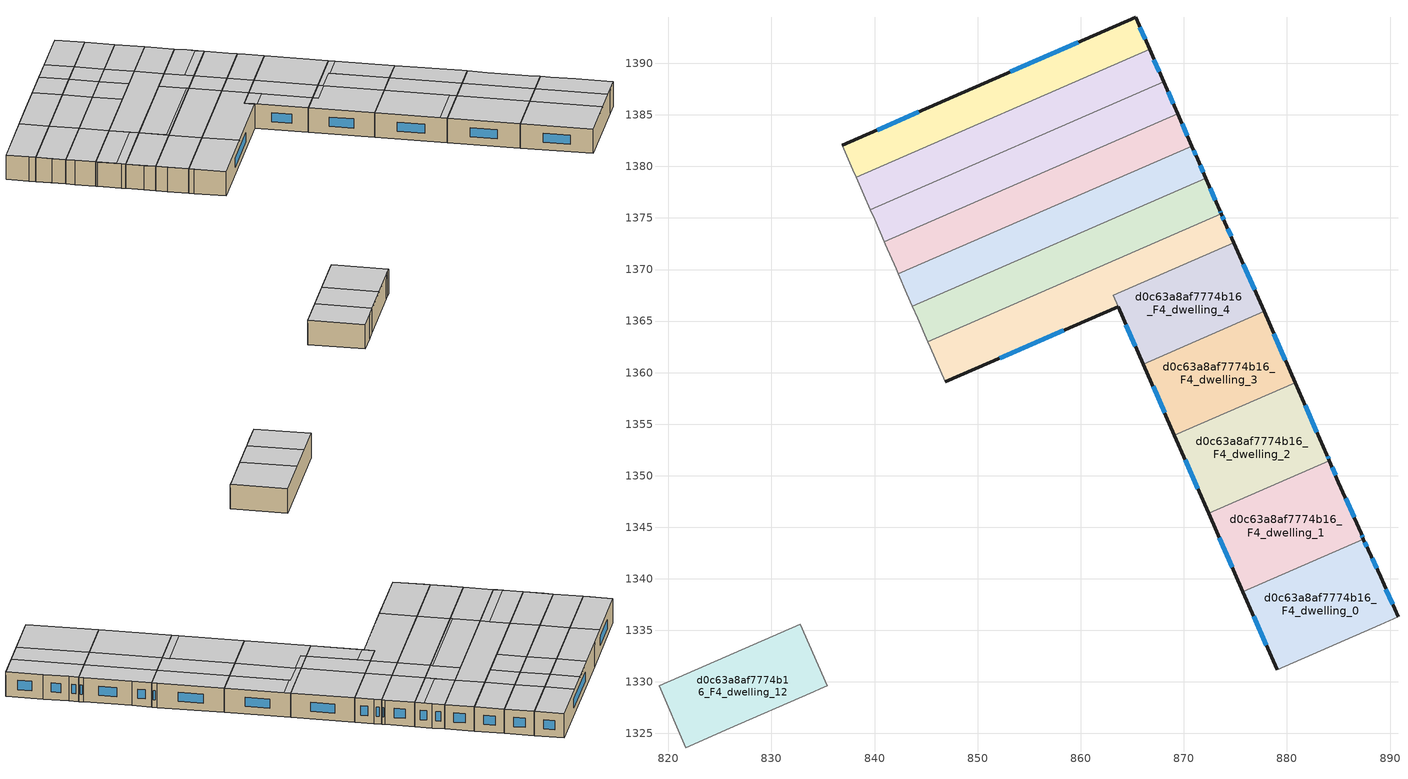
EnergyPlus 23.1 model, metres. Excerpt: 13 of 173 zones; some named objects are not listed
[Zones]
d0c63a8af7774b16_F4_dwelling_0
 floor to d0c63a8af7774b16_F3_dwelling_0 (EU_floor_Construction): 887.88,1342.8 889.07,1340.18 890.77,1336.31 889.05,1335.55 879.06,1331.17 875.73,1338.76 887.42,1343.86 z12
 wall outside (EU_wall_Construction): 875.73,1338.76 879.06,1331.17 / 890.77,1336.31 889.07,1340.18 887.88,1342.8 887.42,1343.86 z12:15
 wall adiabatic (EU_wall_Construction): 879.06,1331.17 889.05,1335.55 890.77,1336.31 z12:15
 wall to d0c63a8af7774b16_F4_dwelling_1 (EU_wall_Construction): 887.42,1343.86 875.73,1338.76 z12:15
 window (EU_Window_Construction): 876.77,1336.38 878.01,1333.55 / 887.73,1343.13 887.56,1343.53 / 888.7,1341 888.25,1341.98 / 890.24,1337.53 889.61,1338.97 z12.94:14.06
 ceiling to d0c63a8af7774b16_F5_dwelling_19 (EU_floor_Construction): 884.61,1333.6 881.3,1341.19 875.73,1338.76 879.06,1331.17 z15
 ceiling to d0c63a8af7774b16_F5_dwelling_23 (EU_floor_Construction): 890.77,1336.31 889.07,1340.18 887.88,1342.8 887.42,1343.86 884.36,1342.52 887.66,1334.94 889.05,1335.55 z15
 ceiling to d0c63a8af7774b16_F5_dwelling_21 (EU_floor_Construction): 887.66,1334.94 884.36,1342.52 881.3,1341.19 884.61,1333.6 z15
d0c63a8af7774b16_F4_dwelling_1
 floor to d0c63a8af7774b16_F3_dwelling_1 (EU_floor_Construction): 885,1349.37 887.19,1344.4 887.42,1343.86 875.73,1338.76 872.4,1346.36 884.12,1351.46 z12
 wall outside (EU_wall_Construction): 872.4,1346.36 875.73,1338.76 / 887.42,1343.86 887.19,1344.4 885,1349.37 884.12,1351.46 z12:15
 wall to d0c63a8af7774b16_F4_dwelling_2 (EU_wall_Construction): 884.12,1351.46 872.4,1346.36 z12:15
 window (EU_Window_Construction): 873.45,1343.98 874.69,1341.14 / 884.72,1350.03 884.39,1350.81 / 886.5,1345.96 885.69,1347.82 / 887.35,1344.03 887.27,1344.23 z12.94:14.06
 ceiling to d0c63a8af7774b16_F5_dwelling_23 (EU_floor_Construction): 887.42,1343.86 887.19,1344.4 885,1349.37 884.12,1351.46 881.04,1350.12 884.36,1342.52 z15
 ceiling to d0c63a8af7774b16_F5_dwelling_19 (EU_floor_Construction): 881.3,1341.19 877.99,1348.79 872.4,1346.36 875.73,1338.76 z15
 ceiling to d0c63a8af7774b16_F5_dwelling_21 (EU_floor_Construction): 884.36,1342.52 881.04,1350.12 877.99,1348.79 881.3,1341.19 z15
d0c63a8af7774b16_F4_dwelling_10
 floor to d0c63a8af7774b16_F3_dwelling_10 (EU_floor_Construction): 866.68,1391.35 868.04,1388.22 839.59,1375.82 838.22,1378.94 z12
 wall outside (EU_wall_Construction): 868.04,1388.22 866.68,1391.35 z12:15
 wall to d0c63a8af7774b16_F4_dwelling_11 (EU_wall_Construction): 866.68,1391.35 838.22,1378.94 z12:15
 wall to d0c63a8af7774b16_F4_dwelling_9 (EU_wall_Construction): 839.59,1375.82 868.04,1388.22 z12:15
 wall to d0c63a8af7774b16_F4_dwelling_23 (EU_wall_Construction): 838.22,1378.94 838.95,1377.27 z12:15
 wall to d0c63a8af7774b16_F4_dwelling_22 (EU_wall_Construction): 838.95,1377.27 839.59,1375.82 z12:15
 window (EU_Window_Construction): 867.61,1389.2 867.1,1390.37 z12.94:14.06
 ceiling to d0c63a8af7774b16_F5_dwelling_12 (EU_floor_Construction): 847.33,1379.19 845.96,1382.32 838.22,1378.94 839.59,1375.82 z15
 ceiling adiabatic (EU_roof_Construction): 855.06,1382.56 853.7,1385.69 845.96,1382.32 847.33,1379.19 z15; 861.96,1385.57 860.59,1388.69 857.54,1387.36 858.9,1384.24 z15
 ceiling to d0c63a8af7774b16_F5_dwelling_15 (EU_floor_Construction): 858.9,1384.24 857.54,1387.36 853.7,1385.69 855.06,1382.56 z15
 ceiling to d0c63a8af7774b16_F5_dwelling_20 (EU_floor_Construction): 868.04,1388.22 866.68,1391.35 860.59,1388.69 861.96,1385.57 z15
d0c63a8af7774b16_F4_dwelling_11
 floor to d0c63a8af7774b16_F3_dwelling_11 (EU_floor_Construction): 865.31,1394.47 866.68,1391.35 838.22,1378.94 836.87,1382.05 847.65,1386.78 z12
 wall outside (EU_wall_Construction): 866.68,1391.35 865.31,1394.47 847.65,1386.78 836.87,1382.05 z12:15
 wall to d0c63a8af7774b16_F4_dwelling_24 (EU_wall_Construction): 836.87,1382.05 837.91,1379.67 z12:15
 wall to d0c63a8af7774b16_F4_dwelling_23 (EU_wall_Construction): 837.91,1379.67 838.22,1378.94 z12:15
 window (EU_Window_Construction): 844.27,1385.29 840.25,1383.53 / 859.78,1392.06 853.19,1389.19 / 866.25,1392.32 865.74,1393.49 z12.94:14.06
 ceiling to d0c63a8af7774b16_F5_dwelling_14 (EU_floor_Construction): 853.7,1385.69 852.33,1388.81 847.65,1386.78 844.6,1385.44 845.96,1382.32 z15
 ceiling to d0c63a8af7774b16_F5_dwelling_20 (EU_floor_Construction): 866.68,1391.35 865.31,1394.47 859.23,1391.82 860.59,1388.69 z15
 ceiling to d0c63a8af7774b16_F5_dwelling_12 (EU_floor_Construction): 845.96,1382.32 844.6,1385.44 836.87,1382.05 838.22,1378.94 z15
 ceiling to d0c63a8af7774b16_F5_dwelling_15 (EU_floor_Construction): 857.54,1387.36 856.18,1390.49 852.33,1388.81 853.7,1385.69 z15
 ceiling to d0c63a8af7774b16_F5_dwelling_18 (EU_floor_Construction): 860.59,1388.69 859.23,1391.82 856.18,1390.49 857.54,1387.36 z15
d0c63a8af7774b16_F4_dwelling_12
 floor to d0c63a8af7774b16_F3_dwelling_12 (EU_floor_Construction): 832.79,1335.59 835.4,1329.61 834.72,1329.32 834.09,1329.04 825.64,1325.34 824.22,1324.71 821.71,1323.62 819.09,1329.62 z12
 wall adiabatic (EU_wall_Construction): 819.09,1329.62 821.71,1323.62 824.22,1324.71 825.64,1325.34 834.09,1329.04 834.72,1329.32 835.4,1329.61 832.79,1335.59 z12:15
 wall to d0c63a8af7774b16_F4_dwelling_13 (EU_wall_Construction): 832.79,1335.59 819.09,1329.62 z12:15
 ceiling to d0c63a8af7774b16_F5_dwelling_1 (EU_floor_Construction): 825.64,1325.34 825.78,1325.4 823.17,1331.39 819.09,1329.62 821.71,1323.62 824.22,1324.71 z15
 ceiling to d0c63a8af7774b16_F5_dwelling_7 (EU_floor_Construction): 834.72,1329.32 835.4,1329.61 832.79,1335.59 827.25,1333.17 829.86,1327.19 834.05,1329.02 z15
 ceiling to d0c63a8af7774b16_F5_dwelling_4 (EU_floor_Construction): 829.86,1327.19 827.25,1333.17 823.17,1331.39 825.78,1325.4 z15
d0c63a8af7774b16_F4_dwelling_2
 floor to d0c63a8af7774b16_F3_dwelling_2 (EU_floor_Construction): 880.8,1359.04 883.87,1352.05 884.12,1351.46 872.4,1346.36 869.08,1353.93 z12
 wall outside (EU_wall_Construction): 869.08,1353.93 872.4,1346.36 / 884.12,1351.46 883.87,1352.05 880.8,1359.04 z12:15
 wall to d0c63a8af7774b16_F4_dwelling_3 (EU_wall_Construction): 880.8,1359.04 869.08,1353.93 z12:15
 window (EU_Window_Construction): 870.12,1351.56 871.36,1348.73 / 882.91,1354.24 881.76,1356.85 / 884.04,1351.65 883.95,1351.87 z12.94:14.06
 ceiling to d0c63a8af7774b16_F5_dwelling_19 (EU_floor_Construction): 877.99,1348.79 877.66,1349.54 872.07,1347.11 872.4,1346.36 z15
 ceiling to d0c63a8af7774b16_F5_dwelling_23 (EU_floor_Construction): 884.12,1351.46 883.87,1352.05 880.8,1359.04 877.74,1357.71 881.04,1350.12 z15
 ceiling to d0c63a8af7774b16_F5_dwelling_21 (EU_floor_Construction): 881.04,1350.12 877.74,1357.71 874.68,1356.37 877.99,1348.79 z15
 ceiling adiabatic (EU_roof_Construction): 877.99,1348.79 874.68,1356.37 869.08,1353.93 872.4,1346.36 872.07,1347.11 877.66,1349.54 z15
d0c63a8af7774b16_F4_dwelling_3
 floor to d0c63a8af7774b16_F3_dwelling_3 (EU_floor_Construction): 877.78,1365.93 880.8,1359.04 869.08,1353.93 866.06,1360.82 z12
 wall outside (EU_wall_Construction): 866.06,1360.82 869.08,1353.93 / 880.8,1359.04 877.78,1365.93 z12:15
 wall to d0c63a8af7774b16_F4_dwelling_4 (EU_wall_Construction): 877.78,1365.93 866.06,1360.82 z12:15
 window (EU_Window_Construction): 867.01,1358.66 868.14,1356.09 / 879.85,1361.2 878.73,1363.77 z12.94:14.06
 ceiling to d0c63a8af7774b16_F5_dwelling_21 (EU_floor_Construction): 877.74,1357.71 874.97,1364.04 871.92,1362.71 874.68,1356.37 z15
 ceiling to d0c63a8af7774b16_F5_dwelling_23 (EU_floor_Construction): 880.8,1359.04 878.1,1365.21 875.05,1363.88 877.74,1357.71 z15
 ceiling to d0c63a8af7774b16_F5_dwelling_18 (EU_floor_Construction): 874.97,1364.04 871.92,1362.71 871.68,1363.27 868.62,1361.94 868.87,1361.38 z15
 ceiling to d0c63a8af7774b16_F5_dwelling_22 (EU_floor_Construction): 878.1,1365.21 877.78,1365.93 871.68,1363.27 871.92,1362.71 874.97,1364.04 875.05,1363.88 z15
 ceiling to d0c63a8af7774b16_F5_dwelling_17 (EU_floor_Construction): 874.68,1356.37 871.92,1362.71 868.87,1361.38 868.62,1361.94 866.06,1360.82 869.08,1353.93 z15
d0c63a8af7774b16_F4_dwelling_4
 floor to d0c63a8af7774b16_F3_dwelling_4 (EU_floor_Construction): 874.85,1372.61 877.78,1365.93 866.06,1360.82 863.14,1367.5 z12
 wall outside (EU_wall_Construction): 877.78,1365.93 874.85,1372.61 / 863.63,1366.39 866.06,1360.82 z12:15
 wall to d0c63a8af7774b16_F4_dwelling_5 (EU_wall_Construction): 874.85,1372.61 863.14,1367.5 863.63,1366.39 z12:15
 window (EU_Window_Construction): 876.86,1368.03 875.77,1370.52 / 864.39,1364.64 865.3,1362.57 z12.94:14.06
 ceiling to d0c63a8af7774b16_F5_dwelling_18 (EU_floor_Construction): 871.68,1363.27 868.76,1369.95 865.71,1368.62 868.62,1361.94 z15
 ceiling to d0c63a8af7774b16_F5_dwelling_22 (EU_floor_Construction): 877.78,1365.93 874.85,1372.61 868.76,1369.95 871.68,1363.27 z15
 ceiling to d0c63a8af7774b16_F5_dwelling_17 (EU_floor_Construction): 868.62,1361.94 866.29,1367.28 863.73,1366.16 866.06,1360.82 z15
 ceiling to d0c63a8af7774b16_F5_dwelling_16 (EU_floor_Construction): 866.29,1367.28 865.71,1368.62 863.14,1367.5 863.73,1366.16 z15
d0c63a8af7774b16_F4_dwelling_5
 floor to d0c63a8af7774b16_F3_dwelling_5 (EU_floor_Construction): 873.98,1374.59 874.85,1372.61 863.14,1367.5 863.62,1366.38 846.88,1359.09 845.17,1363 873.63,1375.41 z12
 wall outside (EU_wall_Construction): 874.85,1372.61 873.98,1374.59 873.63,1375.41 / 846.88,1359.09 863.62,1366.38 z12:15
 wall to d0c63a8af7774b16_F4_dwelling_6 (EU_wall_Construction): 873.63,1375.41 845.17,1363 z12:15
 wall to d0c63a8af7774b16_F4_dwelling_16 (EU_wall_Construction): 845.42,1362.44 846.88,1359.09 z12:15
 wall to d0c63a8af7774b16_F4_dwelling_17 (EU_wall_Construction): 845.17,1363 845.42,1362.44 z12:15
 window (EU_Window_Construction): 873.87,1374.85 873.74,1375.15 / 874.58,1373.23 874.26,1373.97 / 852.13,1361.38 858.38,1364.1 z12.94:14.06
 ceiling to d0c63a8af7774b16_F5_dwelling_13 (EU_floor_Construction): 854.62,1362.46 852.91,1366.38 845.17,1363 846.88,1359.09 z15
 ceiling to d0c63a8af7774b16_F5_dwelling_16 (EU_floor_Construction): 863.62,1366.38 863.14,1367.5 865.71,1368.62 864.49,1371.43 852.91,1366.38 854.62,1362.46 z15
 ceiling to d0c63a8af7774b16_F5_dwelling_22 (EU_floor_Construction): 874.85,1372.61 873.98,1374.59 873.63,1375.41 867.54,1372.76 868.76,1369.95 z15
 ceiling to d0c63a8af7774b16_F5_dwelling_18 (EU_floor_Construction): 868.76,1369.95 867.54,1372.76 864.49,1371.43 865.71,1368.62 z15
d0c63a8af7774b16_F4_dwelling_6
 floor to d0c63a8af7774b16_F3_dwelling_6 (EU_floor_Construction): 872.13,1378.86 873.49,1375.73 873.63,1375.41 845.17,1363 843.67,1366.45 z12
 wall outside (EU_wall_Construction): 873.63,1375.41 873.49,1375.73 872.13,1378.86 z12:15
 wall to d0c63a8af7774b16_F4_dwelling_7 (EU_wall_Construction): 872.13,1378.86 843.67,1366.45 z12:15
 wall to d0c63a8af7774b16_F4_dwelling_17 (EU_wall_Construction): 844.19,1365.25 845.17,1363 z12:15
 wall to d0c63a8af7774b16_F4_dwelling_18 (EU_wall_Construction): 843.67,1366.45 844.19,1365.25 z12:15
 window (EU_Window_Construction): 873.06,1376.71 872.56,1377.88 / 873.58,1375.51 873.53,1375.63 z12.94:14.06
 ceiling to d0c63a8af7774b16_F5_dwelling_16 (EU_floor_Construction): 864.49,1371.43 862.99,1374.87 851.41,1369.82 852.91,1366.38 z15
 ceiling to d0c63a8af7774b16_F5_dwelling_13 (EU_floor_Construction): 852.91,1366.38 851.41,1369.82 843.67,1366.45 845.17,1363 z15
 ceiling to d0c63a8af7774b16_F5_dwelling_22 (EU_floor_Construction): 873.63,1375.41 873.55,1375.58 873.49,1375.73 872.13,1378.86 866.04,1376.2 867.54,1372.76 z15
 ceiling to d0c63a8af7774b16_F5_dwelling_18 (EU_floor_Construction): 867.54,1372.76 866.04,1376.2 862.99,1374.87 864.49,1371.43 z15
d0c63a8af7774b16_F4_dwelling_7
 floor to d0c63a8af7774b16_F3_dwelling_7 (EU_floor_Construction): 870.77,1381.98 871.34,1380.68 872.13,1378.86 843.67,1366.45 842.31,1369.57 z12
 wall outside (EU_wall_Construction): 872.13,1378.86 871.34,1380.68 870.77,1381.98 z12:15
 wall to d0c63a8af7774b16_F4_dwelling_8 (EU_wall_Construction): 870.77,1381.98 842.31,1369.57 z12:15
 wall to d0c63a8af7774b16_F4_dwelling_18 (EU_wall_Construction): 843.14,1367.66 843.67,1366.45 z12:15
 wall to d0c63a8af7774b16_F4_dwelling_19 (EU_wall_Construction): 842.31,1369.57 843.14,1367.66 z12:15
 window (EU_Window_Construction): 871.16,1381.09 870.95,1381.57 / 871.88,1379.43 871.59,1380.11 z12.94:14.06
 ceiling to d0c63a8af7774b16_F5_dwelling_15 (EU_floor_Construction): 862.87,1375.13 861.63,1377.99 850.05,1372.95 851.29,1370.09 z15
 ceiling to d0c63a8af7774b16_F5_dwelling_18 (EU_floor_Construction): 866.04,1376.2 864.68,1379.32 861.63,1377.99 862.87,1375.13 862.99,1374.87 z15
 ceiling to d0c63a8af7774b16_F5_dwelling_16 (EU_floor_Construction): 862.99,1374.87 862.87,1375.13 851.29,1370.09 851.41,1369.82 z15
 ceiling to d0c63a8af7774b16_F5_dwelling_20 (EU_floor_Construction): 871.69,1379.87 871.34,1380.68 870.77,1381.98 864.68,1379.32 865.6,1377.22 z15
 ceiling to d0c63a8af7774b16_F5_dwelling_13 (EU_floor_Construction): 851.41,1369.82 850.05,1372.95 842.31,1369.57 843.67,1366.45 z15
 ceiling to d0c63a8af7774b16_F5_dwelling_22 (EU_floor_Construction): 872.13,1378.86 871.69,1379.87 865.6,1377.22 866.04,1376.2 z15
d0c63a8af7774b16_F4_dwelling_8
 floor to d0c63a8af7774b16_F3_dwelling_8 (EU_floor_Construction): 869.41,1385.1 870.77,1381.98 842.31,1369.57 840.95,1372.69 z12
 wall outside (EU_wall_Construction): 870.77,1381.98 869.41,1385.1 z12:15
 wall to d0c63a8af7774b16_F4_dwelling_9 (EU_wall_Construction): 869.41,1385.1 840.95,1372.69 z12:15
 wall to d0c63a8af7774b16_F4_dwelling_19 (EU_wall_Construction): 842.1,1370.06 842.31,1369.57 z12:15
 wall to d0c63a8af7774b16_F4_dwelling_20 (EU_wall_Construction): 841.05,1372.46 842.1,1370.06 z12:15
 wall to d0c63a8af7774b16_F4_dwelling_21 (EU_wall_Construction): 840.95,1372.69 841.05,1372.46 z12:15
 window (EU_Window_Construction): 870.34,1382.96 869.83,1384.12 z12.94:14.06
 ceiling to d0c63a8af7774b16_F5_dwelling_20 (EU_floor_Construction): 870.77,1381.98 869.41,1385.1 863.32,1382.45 864.68,1379.32 z15
 ceiling to d0c63a8af7774b16_F5_dwelling_12 (EU_floor_Construction): 849.61,1373.95 848.69,1376.07 840.95,1372.69 841.87,1370.58 z15
 ceiling to d0c63a8af7774b16_F5_dwelling_13 (EU_floor_Construction): 850.05,1372.95 849.61,1373.95 841.87,1370.58 842.31,1369.57 z15
 ceiling adiabatic (EU_roof_Construction): 864.68,1379.32 863.32,1382.45 848.69,1376.07 850.05,1372.95 z15
d0c63a8af7774b16_F4_dwelling_9
 floor to d0c63a8af7774b16_F3_dwelling_9 (EU_floor_Construction): 868.04,1388.22 869.41,1385.1 840.95,1372.69 839.59,1375.82 z12
 wall outside (EU_wall_Construction): 869.41,1385.1 868.04,1388.22 z12:15
 wall to d0c63a8af7774b16_F4_dwelling_21 (EU_wall_Construction): 840,1374.86 840.95,1372.69 z12:15
 wall to d0c63a8af7774b16_F4_dwelling_22 (EU_wall_Construction): 839.59,1375.82 840,1374.86 z12:15
 window (EU_Window_Construction): 868.98,1386.08 868.47,1387.24 z12.94:14.06
 ceiling to d0c63a8af7774b16_F5_dwelling_12 (EU_floor_Construction): 848.69,1376.07 847.33,1379.19 839.59,1375.82 840.95,1372.69 z15
 ceiling to d0c63a8af7774b16_F5_dwelling_20 (EU_floor_Construction): 869.41,1385.1 868.04,1388.22 861.96,1385.57 863.32,1382.45 z15
 ceiling to d0c63a8af7774b16_F5_dwelling_14 (EU_floor_Construction): 856.42,1379.44 855.06,1382.56 847.33,1379.19 848.69,1376.07 z15
 ceiling to d0c63a8af7774b16_F5_dwelling_15 (EU_floor_Construction): 860.26,1381.11 858.9,1384.24 855.06,1382.56 856.42,1379.44 z15
 ceiling to d0c63a8af7774b16_F5_dwelling_18 (EU_floor_Construction): 863.32,1382.45 861.96,1385.57 858.9,1384.24 860.26,1381.11 z15
[Building]
EU S2 Campaign: North Axis=0; Terrain=City; Solar Distribution=FullExterior
[Site:Location]
Vienna: Latitude=48; Longitude=16.5; Time Zone=1; Elevation=183
[SizingPeriod:WeatherFileDays]
AnnualSizingPeriod: Begin Month=1; Begin Day of Month=1; End Month=12; End Day of Month=31; Day of Week for Start Day=Monday; Use Weather File Daylight Saving Period=No; Use Weather File Rain and Snow Indicators=No
[MATERIAL]
EU_InternalMass_Material: Roughness=MediumRough; Thickness=0.1; Conductivity=1; Density=1800; Specific Heat=900; Thermal Absorptance=0.9; Solar Absorptance=0.7; Visible Absorptance=0.7
[MATERIAL:NOMASS] Roughness=MediumRough; Thermal Absorptance=0.9; Solar Absorptance=0.7; Visible Absorptance=0.7
Name | Thermal Resistance
EU_wall_NoMass | 0.914258
EU_roof_NoMass | 0.954009
EU_floor_NoMass | 1.09711
[WINDOWMATERIAL:SIMPLEGLAZINGSYSTEM]
EU_Window_SimpleGlazing: UFactor=2.09642; Solar Heat Gain Coefficient=0.65; Visible Transmittance=0.65
[CONSTRUCTION]
EU_wall_Construction: EU_wall_NoMass
EU_roof_Construction: EU_roof_NoMass
EU_floor_Construction: EU_floor_NoMass
EU_Window_Construction: EU_Window_SimpleGlazing
EU_InternalMass_Construction: EU_InternalMass_Material
[ZONE] Type=1; Multiplier=1; Ceiling Height=autocalculate; Floor Area=autocalculate; Part of Total Floor Area=Yes
Name | Volume
d0c63a8af7774b16_F4_dwelling_0 | 317.289
d0c63a8af7774b16_F4_dwelling_1 | 317.328
d0c63a8af7774b16_F4_dwelling_10 | 317.377
d0c63a8af7774b16_F4_dwelling_11 | 317.295
d0c63a8af7774b16_F4_dwelling_12 | 292.901
d0c63a8af7774b16_F4_dwelling_2 | 317.309
d0c63a8af7774b16_F4_dwelling_3 | 288.552
d0c63a8af7774b16_F4_dwelling_4 | 279.493
d0c63a8af7774b16_F4_dwelling_5 | 351.226
d0c63a8af7774b16_F4_dwelling_6 | 349.895
d0c63a8af7774b16_F4_dwelling_7 | 317.369
d0c63a8af7774b16_F4_dwelling_8 | 317.279
d0c63a8af7774b16_F4_dwelling_9 | 317.325
[INTERNALMASS] Construction=EU_InternalMass_Construction
Name | Zone or ZoneList | Surface Area
d0c63a8af7774b16_F4_dwelling_0_EU_InternalMass | d0c63a8af7774b16_F4_dwelling_0 | 105.763
d0c63a8af7774b16_F4_dwelling_1_EU_InternalMass | d0c63a8af7774b16_F4_dwelling_1 | 105.776
d0c63a8af7774b16_F4_dwelling_2_EU_InternalMass | d0c63a8af7774b16_F4_dwelling_2 | 105.77
d0c63a8af7774b16_F4_dwelling_3_EU_InternalMass | d0c63a8af7774b16_F4_dwelling_3 | 96.1857
d0c63a8af7774b16_F4_dwelling_4_EU_InternalMass | d0c63a8af7774b16_F4_dwelling_4 | 93.1813
d0c63a8af7774b16_F4_dwelling_5_EU_InternalMass | d0c63a8af7774b16_F4_dwelling_5 | 117.082
d0c63a8af7774b16_F4_dwelling_6_EU_InternalMass | d0c63a8af7774b16_F4_dwelling_6 | 116.625
d0c63a8af7774b16_F4_dwelling_7_EU_InternalMass | d0c63a8af7774b16_F4_dwelling_7 | 105.789
d0c63a8af7774b16_F4_dwelling_8_EU_InternalMass | d0c63a8af7774b16_F4_dwelling_8 | 105.76
d0c63a8af7774b16_F4_dwelling_9_EU_InternalMass | d0c63a8af7774b16_F4_dwelling_9 | 105.775
d0c63a8af7774b16_F4_dwelling_10_EU_InternalMass | d0c63a8af7774b16_F4_dwelling_10 | 105.793
d0c63a8af7774b16_F4_dwelling_11_EU_InternalMass | d0c63a8af7774b16_F4_dwelling_11 | 105.765
d0c63a8af7774b16_F4_dwelling_12_EU_InternalMass | d0c63a8af7774b16_F4_dwelling_12 | 97.634
[OTHEREQUIPMENT] Fuel Type=Electricity; Design Level Calculation Method=Watts/Area; Power per Zone Floor Area=1; Fraction Latent=0; Fraction Radiant=0; Fraction Lost=0; Carbon Dioxide Generation Rate=0; EndUse Subcategory=EU_Step8_InternalGains
Name | Zone or ZoneList or Space or SpaceList | Schedule
EU_Step8_InternalGain_d0c63a8af7774b16_F4_dwelling_0_f000 | d0c63a8af7774b16_F4_dwelling_0 | EU_Step8_GainSchedule_d0c63a8af7774b16_F4_dwelling_0_f000
EU_Step8_InternalGain_d0c63a8af7774b16_F4_dwelling_1_f000 | d0c63a8af7774b16_F4_dwelling_1 | EU_Step8_GainSchedule_d0c63a8af7774b16_F4_dwelling_1_f000
EU_Step8_InternalGain_d0c63a8af7774b16_F4_dwelling_2_f000 | d0c63a8af7774b16_F4_dwelling_2 | EU_Step8_GainSchedule_d0c63a8af7774b16_F4_dwelling_2_f000
EU_Step8_InternalGain_d0c63a8af7774b16_F4_dwelling_3_f000 | d0c63a8af7774b16_F4_dwelling_3 | EU_Step8_GainSchedule_d0c63a8af7774b16_F4_dwelling_3_f000
EU_Step8_InternalGain_d0c63a8af7774b16_F4_dwelling_4_f000 | d0c63a8af7774b16_F4_dwelling_4 | EU_Step8_GainSchedule_d0c63a8af7774b16_F4_dwelling_4_f000
EU_Step8_InternalGain_d0c63a8af7774b16_F4_dwelling_5_f000 | d0c63a8af7774b16_F4_dwelling_5 | EU_Step8_GainSchedule_d0c63a8af7774b16_F4_dwelling_5_f000
EU_Step8_InternalGain_d0c63a8af7774b16_F4_dwelling_6_f000 | d0c63a8af7774b16_F4_dwelling_6 | EU_Step8_GainSchedule_d0c63a8af7774b16_F4_dwelling_6_f000
EU_Step8_InternalGain_d0c63a8af7774b16_F4_dwelling_7_f000 | d0c63a8af7774b16_F4_dwelling_7 | EU_Step8_GainSchedule_d0c63a8af7774b16_F4_dwelling_7_f000
EU_Step8_InternalGain_d0c63a8af7774b16_F4_dwelling_8_f000 | d0c63a8af7774b16_F4_dwelling_8 | EU_Step8_GainSchedule_d0c63a8af7774b16_F4_dwelling_8_f000
EU_Step8_InternalGain_d0c63a8af7774b16_F4_dwelling_9_f000 | d0c63a8af7774b16_F4_dwelling_9 | EU_Step8_GainSchedule_d0c63a8af7774b16_F4_dwelling_9_f000
EU_Step8_InternalGain_d0c63a8af7774b16_F4_dwelling_10_f000 | d0c63a8af7774b16_F4_dwelling_10 | EU_Step8_GainSchedule_d0c63a8af7774b16_F4_dwelling_10_f000
EU_Step8_InternalGain_d0c63a8af7774b16_F4_dwelling_11_f000 | d0c63a8af7774b16_F4_dwelling_11 | EU_Step8_GainSchedule_d0c63a8af7774b16_F4_dwelling_11_f000
EU_Step8_InternalGain_d0c63a8af7774b16_F4_dwelling_12_f000 | d0c63a8af7774b16_F4_dwelling_12 | EU_Step8_GainSchedule_d0c63a8af7774b16_F4_dwelling_12_f000
[ZONEVENTILATION:DESIGNFLOWRATE] Schedule=EU_AlwaysOn; Design Flow Rate Calculation Method=AirChanges/Hour; Air Changes per Hour=0.546891; Ventilation Type=Natural; Fan Pressure Rise=0; Fan Total Efficiency=1; Constant Term Coefficient=1; Temperature Term Coefficient=0; Velocity Term Coefficient=0; Velocity Squared Term Coefficient=0; Minimum Indoor Temperature=-100; Maximum Indoor Temperature=100; Delta Temperature=-100; Minimum Outdoor Temperature=-100; Maximum Outdoor Temperature=100; Maximum Wind Speed=40
Name | Zone or ZoneList or Space or SpaceList
EU_ConstantAir_d0c63a8af7774b16_F4_dwelling_0 | d0c63a8af7774b16_F4_dwelling_0
EU_ConstantAir_d0c63a8af7774b16_F4_dwelling_1 | d0c63a8af7774b16_F4_dwelling_1
EU_ConstantAir_d0c63a8af7774b16_F4_dwelling_2 | d0c63a8af7774b16_F4_dwelling_2
EU_ConstantAir_d0c63a8af7774b16_F4_dwelling_3 | d0c63a8af7774b16_F4_dwelling_3
EU_ConstantAir_d0c63a8af7774b16_F4_dwelling_4 | d0c63a8af7774b16_F4_dwelling_4
EU_ConstantAir_d0c63a8af7774b16_F4_dwelling_5 | d0c63a8af7774b16_F4_dwelling_5
EU_ConstantAir_d0c63a8af7774b16_F4_dwelling_6 | d0c63a8af7774b16_F4_dwelling_6
EU_ConstantAir_d0c63a8af7774b16_F4_dwelling_7 | d0c63a8af7774b16_F4_dwelling_7
EU_ConstantAir_d0c63a8af7774b16_F4_dwelling_8 | d0c63a8af7774b16_F4_dwelling_8
EU_ConstantAir_d0c63a8af7774b16_F4_dwelling_9 | d0c63a8af7774b16_F4_dwelling_9
EU_ConstantAir_d0c63a8af7774b16_F4_dwelling_10 | d0c63a8af7774b16_F4_dwelling_10
EU_ConstantAir_d0c63a8af7774b16_F4_dwelling_11 | d0c63a8af7774b16_F4_dwelling_11
EU_ConstantAir_d0c63a8af7774b16_F4_dwelling_12 | d0c63a8af7774b16_F4_dwelling_12
[HVACTEMPLATE:ZONE:IDEALLOADSAIRSYSTEM] System Availability Schedule=EU_AlwaysOn; Maximum Heating Supply Air Temperature=50; Minimum Cooling Supply Air Temperature=13; Maximum Heating Supply Air Humidity Ratio=0.0156; Minimum Cooling Supply Air Humidity Ratio=0.0077; Heating Limit=NoLimit; Cooling Limit=NoLimit; Heating Availability Schedule=EU_AlwaysOn; Cooling Availability Schedule=EU_CoolingOff; Dehumidification Control Type=ConstantSensibleHeatRatio; Cooling Sensible Heat Ratio=0.7; Dehumidification Setpoint=60; Humidification Control Type=None; Humidification Setpoint=30; Outdoor Air Method=None; Outdoor Air Flow Rate per Person=0.00944; Outdoor Air Flow Rate per Zone Floor Area=0; Outdoor Air Flow Rate per Zone=0; Demand Controlled Ventilation Type=None; Outdoor Air Economizer Type=NoEconomizer; Heat Recovery Type=None; Sensible Heat Recovery Effectiveness=0.7; Latent Heat Recovery Effectiveness=0.65
Name | Template Thermostat
d0c63a8af7774b16_F4_dwelling_0 | EU_HeatOnly_d0c63a8af7774b16_F4_dwelling_0
d0c63a8af7774b16_F4_dwelling_1 | EU_HeatOnly_d0c63a8af7774b16_F4_dwelling_1
d0c63a8af7774b16_F4_dwelling_2 | EU_HeatOnly_d0c63a8af7774b16_F4_dwelling_2
d0c63a8af7774b16_F4_dwelling_3 | EU_HeatOnly_d0c63a8af7774b16_F4_dwelling_3
d0c63a8af7774b16_F4_dwelling_4 | EU_HeatOnly_d0c63a8af7774b16_F4_dwelling_4
d0c63a8af7774b16_F4_dwelling_5 | EU_HeatOnly_d0c63a8af7774b16_F4_dwelling_5
d0c63a8af7774b16_F4_dwelling_6 | EU_HeatOnly_d0c63a8af7774b16_F4_dwelling_6
d0c63a8af7774b16_F4_dwelling_7 | EU_HeatOnly_d0c63a8af7774b16_F4_dwelling_7
d0c63a8af7774b16_F4_dwelling_8 | EU_HeatOnly_d0c63a8af7774b16_F4_dwelling_8
d0c63a8af7774b16_F4_dwelling_9 | EU_HeatOnly_d0c63a8af7774b16_F4_dwelling_9
d0c63a8af7774b16_F4_dwelling_10 | EU_HeatOnly_d0c63a8af7774b16_F4_dwelling_10
d0c63a8af7774b16_F4_dwelling_11 | EU_HeatOnly_d0c63a8af7774b16_F4_dwelling_11
d0c63a8af7774b16_F4_dwelling_12 | EU_HeatOnly_d0c63a8af7774b16_F4_dwelling_12
[SIZING:ZONE] Zone Cooling Design Supply Air Temperature Input Method=SupplyAirTemperature; Zone Cooling Design Supply Air Temperature=13; Zone Heating Design Supply Air Temperature Input Method=SupplyAirTemperature; Zone Heating Design Supply Air Temperature=50; Zone Cooling Design Supply Air Humidity Ratio=0.008; Zone Heating Design Supply Air Humidity Ratio=0.008; Cooling Design Air Flow Method=DesignDay; Cooling Design Air Flow Rate=0; Cooling Minimum Air Flow per Zone Floor Area=0.000762; Cooling Minimum Air Flow=0; Cooling Minimum Air Flow Fraction=0.2; Heating Design Air Flow Method=DesignDay; Heating Design Air Flow Rate=0; Heating Maximum Air Flow per Zone Floor Area=0.002032; Heating Maximum Air Flow=0.141576; Heating Maximum Air Flow Fraction=0.3; Account for Dedicated Outdoor Air System=No; Dedicated Outdoor Air System Control Strategy=NeutralSupplyAir; Dedicated Outdoor Air Low Setpoint Temperature for Design=autosize; Dedicated Outdoor Air High Setpoint Temperature for Design=autosize; Zone Load Sizing Method=Sensible Load Only No Latent Load; Zone Latent Cooling Design Supply Air Humidity Ratio Input Method=HumidityRatioDifference; Zone Cooling Design Supply Air Humidity Ratio Difference=0.005; Zone Latent Heating Design Supply Air Humidity Ratio Input Method=HumidityRatioDifference; Zone Humidification Design Supply Air Humidity Ratio Difference=0.005
d0c63a8af7774b16_F4_dwelling_0; d0c63a8af7774b16_F4_dwelling_1; d0c63a8af7774b16_F4_dwelling_2; d0c63a8af7774b16_F4_dwelling_3; d0c63a8af7774b16_F4_dwelling_4; d0c63a8af7774b16_F4_dwelling_5; d0c63a8af7774b16_F4_dwelling_6; d0c63a8af7774b16_F4_dwelling_7; d0c63a8af7774b16_F4_dwelling_8; d0c63a8af7774b16_F4_dwelling_9; d0c63a8af7774b16_F4_dwelling_10; d0c63a8af7774b16_F4_dwelling_11; d0c63a8af7774b16_F4_dwelling_12
[SCHEDULE:CONSTANT]
Name | Hourly Value
EU_AlwaysOn | 1
EU_CoolingOff | 0
[SCHEDULE:FILE] Column Number=1; Rows to Skip at Top=0; Number of Hours of Data=8760; Column Separator=Comma; Interpolate to Timestep=No; Minutes per Item=60; Adjust Schedule for Daylight Savings=Yes
Name | File
EU_Step8_GainSchedule_d0c63a8af7774b16_F4_dwelling_0_f000 | ../../schedules/d0c63a8af7774b16/d0c63a8af7774b16_F4_dwelling_0_f000_gain.csv
EU_Step8_GainSchedule_d0c63a8af7774b16_F4_dwelling_1_f000 | ../../schedules/d0c63a8af7774b16/d0c63a8af7774b16_F4_dwelling_1_f000_gain.csv
EU_Step8_GainSchedule_d0c63a8af7774b16_F4_dwelling_2_f000 | ../../schedules/d0c63a8af7774b16/d0c63a8af7774b16_F4_dwelling_2_f000_gain.csv
EU_Step8_GainSchedule_d0c63a8af7774b16_F4_dwelling_3_f000 | ../../schedules/d0c63a8af7774b16/d0c63a8af7774b16_F4_dwelling_3_f000_gain.csv
EU_Step8_GainSchedule_d0c63a8af7774b16_F4_dwelling_4_f000 | ../../schedules/d0c63a8af7774b16/d0c63a8af7774b16_F4_dwelling_4_f000_gain.csv
EU_Step8_GainSchedule_d0c63a8af7774b16_F4_dwelling_5_f000 | ../../schedules/d0c63a8af7774b16/d0c63a8af7774b16_F4_dwelling_5_f000_gain.csv
EU_Step8_GainSchedule_d0c63a8af7774b16_F4_dwelling_6_f000 | ../../schedules/d0c63a8af7774b16/d0c63a8af7774b16_F4_dwelling_6_f000_gain.csv
EU_Step8_GainSchedule_d0c63a8af7774b16_F4_dwelling_7_f000 | ../../schedules/d0c63a8af7774b16/d0c63a8af7774b16_F4_dwelling_7_f000_gain.csv
EU_Step8_GainSchedule_d0c63a8af7774b16_F4_dwelling_8_f000 | ../../schedules/d0c63a8af7774b16/d0c63a8af7774b16_F4_dwelling_8_f000_gain.csv
EU_Step8_GainSchedule_d0c63a8af7774b16_F4_dwelling_9_f000 | ../../schedules/d0c63a8af7774b16/d0c63a8af7774b16_F4_dwelling_9_f000_gain.csv
EU_Step8_GainSchedule_d0c63a8af7774b16_F4_dwelling_10_f000 | ../../schedules/d0c63a8af7774b16/d0c63a8af7774b16_F4_dwelling_10_f000_gain.csv
EU_Step8_GainSchedule_d0c63a8af7774b16_F4_dwelling_11_f000 | ../../schedules/d0c63a8af7774b16/d0c63a8af7774b16_F4_dwelling_11_f000_gain.csv
EU_Step8_GainSchedule_d0c63a8af7774b16_F4_dwelling_12_f000 | ../../schedules/d0c63a8af7774b16/d0c63a8af7774b16_F4_dwelling_12_f000_gain.csv
